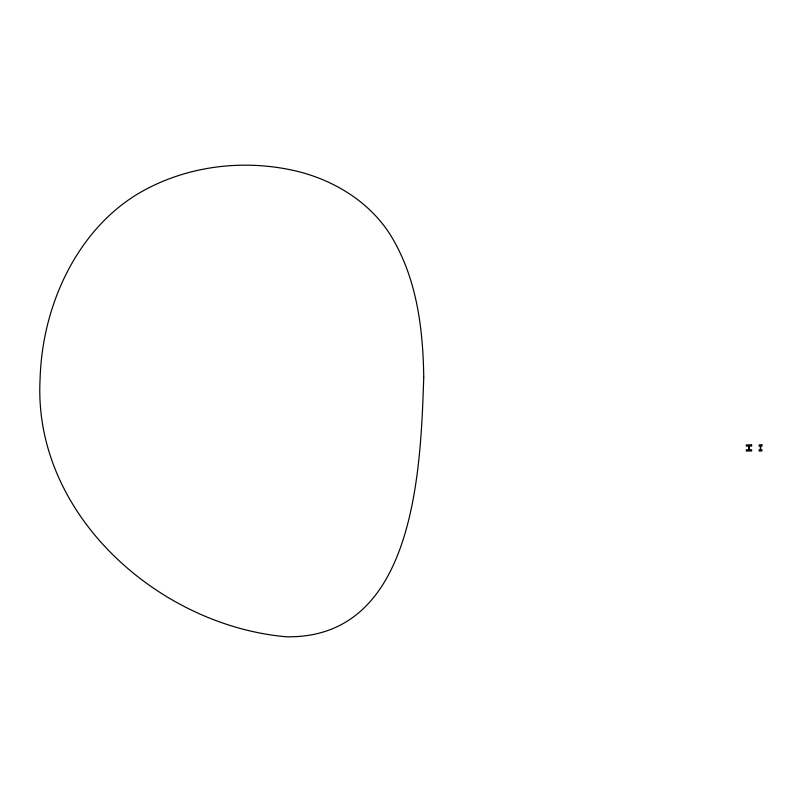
<?xml version="1.0" encoding="UTF-8"?>
<svg xmlns="http://www.w3.org/2000/svg" width="802" height="802" viewBox="0 0 802 802"><rect width="100%" height="100%" fill="white"/><g stroke="black" fill="none" stroke-linecap="round" stroke-linejoin="round"><path stroke-width="1.2" d="M423.737 377.11C420.729 469.621 415.135 638.973 286.364 636.788C158.325 625.57 32.521 513.932 40.1 378.714A256.55 256.55 0 0 1 48.381 321.381C62.135 269.151 93.182 219.527 140.801 192.149C184.741 167.057 237.773 159.688 287.266 169.152C330.725 177.252 372.389 201.823 394.123 241.262C417.301 282.414 423.095 330.614 423.737 377.11M751.634 444.899L746.301 444.899L746.301 446.092L748.627 446.092L748.627 449.772L746.301 449.772L746.301 450.965L751.634 450.965L751.634 449.772L749.309 449.772L749.309 446.092L751.634 446.092L751.634 444.899M761.9 444.899L759.143 444.899L759.143 446.092L760.346 446.092L760.346 449.772L759.143 449.772L759.143 450.965L761.9 450.965L761.9 449.772L760.697 449.772L760.697 446.092L761.9 446.092L761.9 444.899"/></g></svg>
